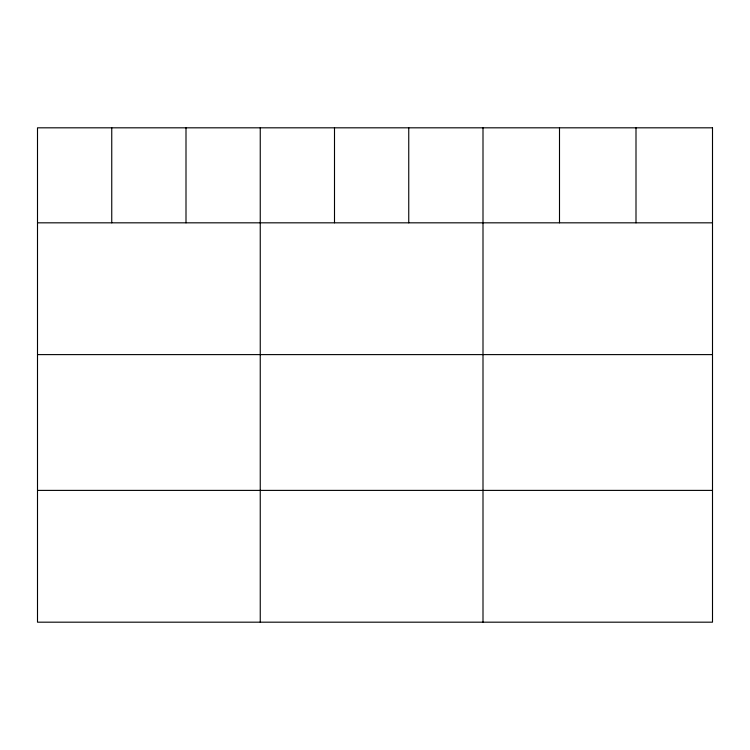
<?xml version="1.0" encoding="UTF-8"?>
<svg xmlns="http://www.w3.org/2000/svg" width="750" height="750" viewBox="0 0 750 750"><rect width="100%" height="100%" fill="white"/><g stroke="black" fill="none" stroke-linecap="round" stroke-linejoin="round"><path stroke-width="1.12" d="M37.5 222.825L712.5 222.825M37.5 354.609L712.5 354.609M37.5 490.397L712.5 490.397M636 127.819L636 222.825M559.5 127.819L559.5 222.825M483 127.819L483 622.181M408.75 127.819L408.75 222.825M334.5 127.819L334.5 222.825M260.25 127.819L260.25 622.181M186 127.819L186 222.825M111.75 127.819L111.75 222.825M712.5 127.819L37.5 127.819L37.5 622.181L712.5 622.181L712.5 127.819"/></g></svg>
